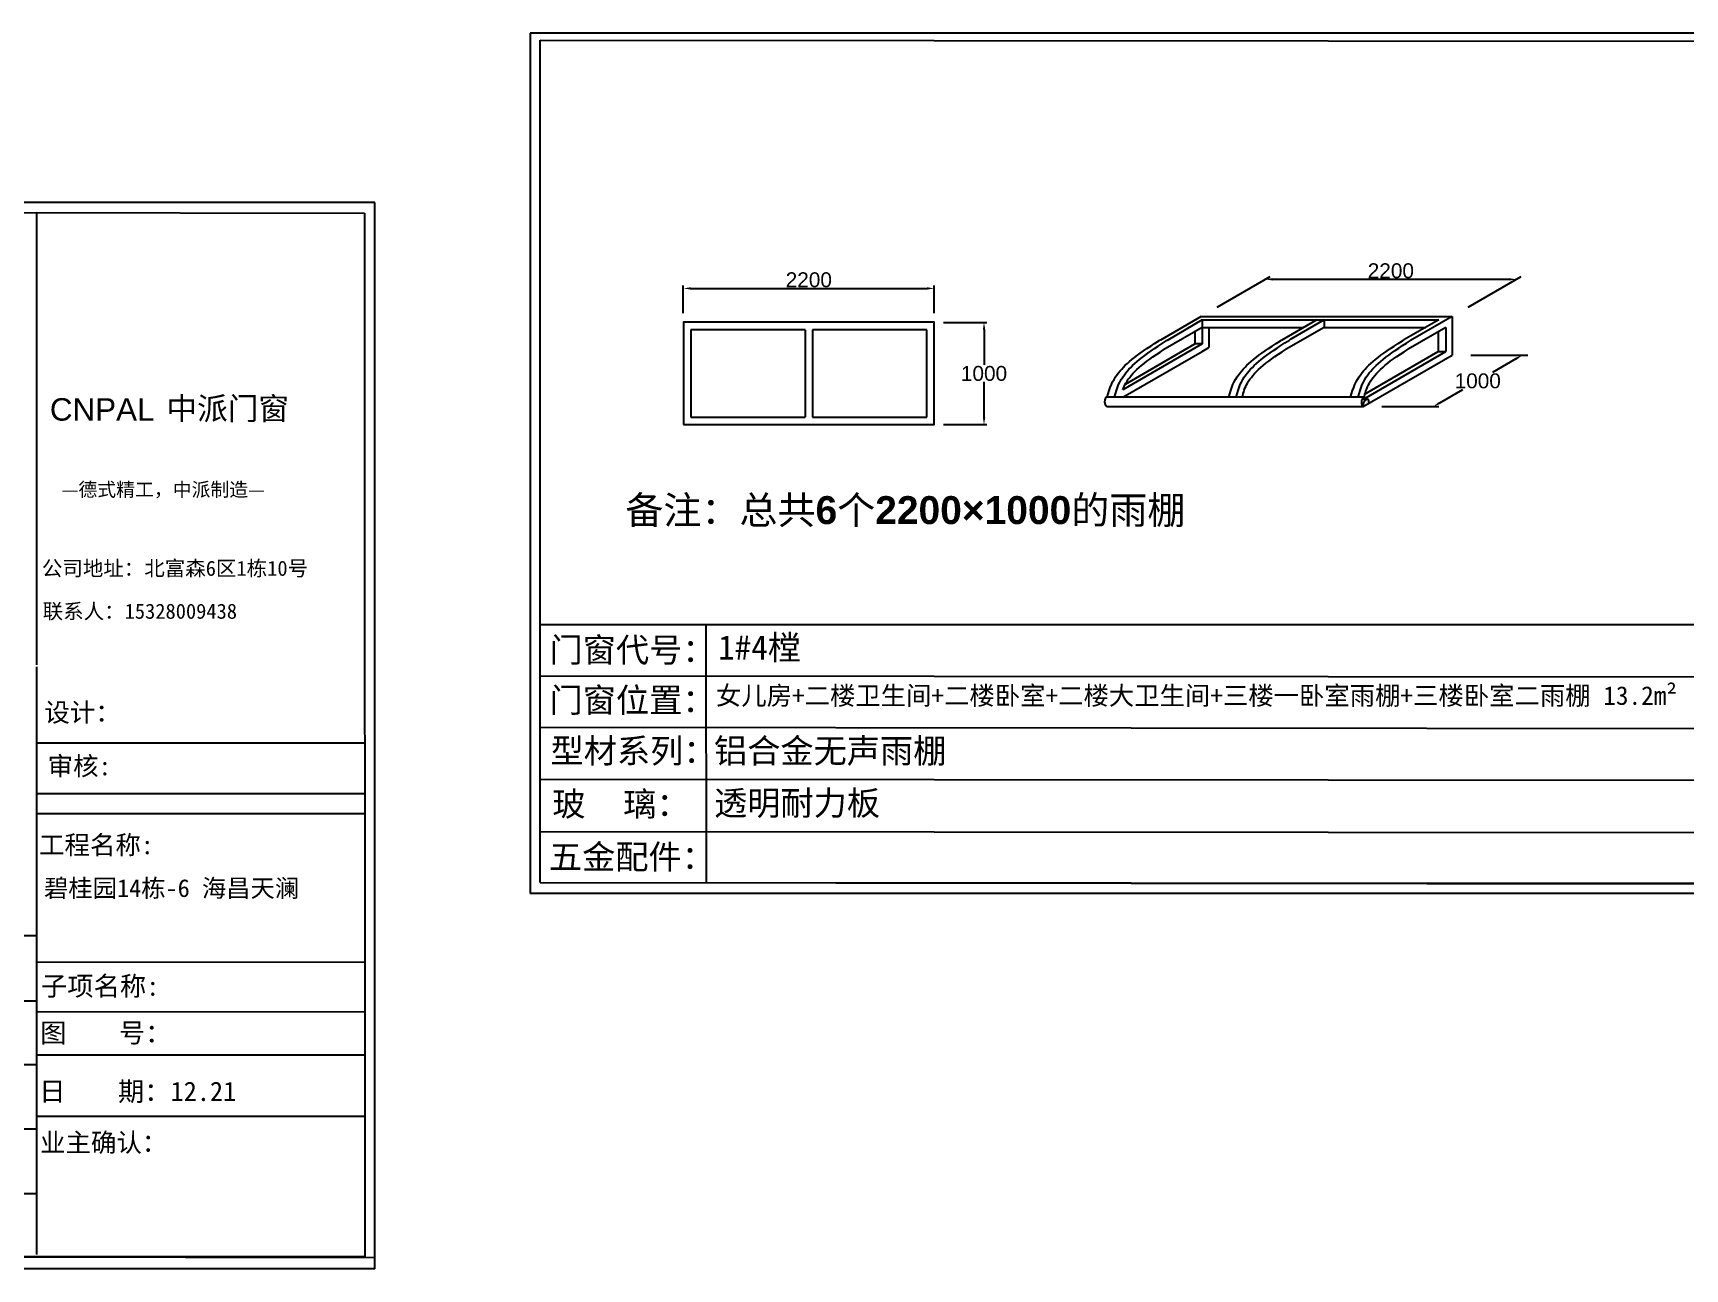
# Model space of a CAD drawing. Header units: inches. Extents: x -138455 to 599497, y -747149 to 13167.
# Drawn here: x 311333 to 329105, y -660922 to -647632 of the extents above; entities that cross this region are included whole.
import ezdxf

# ---------------------------------------------------------------- set-up
doc = ezdxf.new("R2010")
doc.units = ezdxf.units.IN
doc.header["$MEASUREMENT"] = 0
doc.header["$PDMODE"] = 35
doc.header["$PDSIZE"] = -3
doc.layers.add('0 @ 1', color=7, linetype='Continuous')
doc.styles.add('Annotative', font='arialbd.ttf')
doc.styles.add('MtXpl_', font='')
doc.styles.get("Standard").update_dxf_attribs({"font": 'arial.ttf'})
doc.styles.get('MtXpl_').set_extended_font_data('SimSun')
doc.dimstyles.get("Standard").update_dxf_attribs({"dimtxt": 80, "dimasz": 70, "dimexe": 40, "dimexo": 80, "dimgap": 0, "dimtad": 1, "dimtih": 1, "dimtoh": 1, "dimdec": 0, "dimzin": 0, "dimdsep": 46, "dimtxsty": 'Standard', "dimcen": 0.09, "dimadec": 0, "dimazin": 0, "dimtfac": 1, "dimtdec": 0, "dimtofl": 0, "dimtmove": 0, "dimatfit": 3, "dimfxl": 0, "dimtolj": 1, "dimtzin": 0, "dimarcsym": 0})

# ---------------------------------------------------------------- blocks, each defined once
blk = doc.blocks.new('*D2713')
at = {"color": 0, "lineweight": -2, "transparency": 16777216}
for p, q in [((326801, -651097), (327414, -651097)), ((327284, -651137), (327035, -651281)), ((326467, -651608), (326717, -651464)), ((325845, -651648), (326458, -651648))]:
    blk.add_line(p, q, dxfattribs=at)
at = {"color": 0, "transparency": 16777216}
for points in [[(327278, -651125), (327291, -651148), (327354, -651097)], [(326460, -651597), (326474, -651620), (326398, -651648)]]:
    blk.add_solid(points, dxfattribs=at)
at = {"layer": 'Defpoints', "color": 0, "transparency": 16777216}
for p in [(326601, -651097), (327354, -651097), (325645, -651648)]:
    blk.add_point(p, dxfattribs=at)
at = {"color": 0, "transparency": 16777216, "insert": (326876, -651373), "char_height": 160, "width": 462.1, "attachment_point": 5}
blk.add_mtext('\\A1;1000', dxfattribs=at)
blk = doc.blocks.new('*D2714')
at = {"color": 0, "lineweight": -2, "transparency": 16777216}
for p, q in [((324074, -650579), (324643, -650250)), ((324671, -650280), (327211, -650280)), ((326774, -650579), (327343, -650250))]:
    blk.add_line(p, q, dxfattribs=at)
at = {"color": 0, "transparency": 16777216}
for points in [[(324671, -650267), (324671, -650294), (324591, -650280)], [(327211, -650267), (327211, -650294), (327291, -650280)]]:
    blk.add_solid(points, dxfattribs=at)
at = {"layer": 'Defpoints', "color": 0, "transparency": 16777216}
for p in [(327291, -650280), (323901, -650679), (326601, -650679)]:
    blk.add_point(p, dxfattribs=at)
at = {"color": 0, "transparency": 16777216, "insert": (325941, -650189), "char_height": 160, "attachment_point": 5}
blk.add_mtext('\\A1;2200', dxfattribs=at)
blk = doc.blocks.new('*D2715')
at = {"color": 0, "lineweight": -2, "transparency": 16777216}
for p, q in [((318329, -650643), (318329, -650348)), ((318409, -650378), (320949, -650378)), ((321029, -650643), (321029, -650348))]:
    blk.add_line(p, q, dxfattribs=at)
at = {"color": 0, "transparency": 16777216}
for points in [[(318409, -650365), (318409, -650391), (318329, -650378)], [(320949, -650365), (320949, -650391), (321029, -650378)]]:
    blk.add_solid(points, dxfattribs=at)
at = {"layer": 'Defpoints', "color": 0, "transparency": 16777216}
for p in [(321029, -650378), (318329, -650743), (321029, -650743)]:
    blk.add_point(p, dxfattribs=at)
at = {"color": 0, "transparency": 16777216, "insert": (319679, -650286), "char_height": 160, "attachment_point": 5}
blk.add_mtext('\\A1;2200', dxfattribs=at)
blk = doc.blocks.new('*D2716')
at = {"color": 0, "lineweight": -2, "transparency": 16777216}
for p, q in [((321129, -650743), (321594, -650743)), ((321564, -650823), (321564, -651201)), ((321564, -651763), (321564, -651384)), ((321129, -651843), (321594, -651843))]:
    blk.add_line(p, q, dxfattribs=at)
at = {"color": 0, "transparency": 16777216}
for points in [[(321551, -650823), (321578, -650823), (321564, -650743)], [(321551, -651763), (321578, -651763), (321564, -651843)]]:
    blk.add_solid(points, dxfattribs=at)
at = {"layer": 'Defpoints', "color": 0, "transparency": 16777216}
for p in [(321029, -650743), (321029, -651843), (321564, -651843)]:
    blk.add_point(p, dxfattribs=at)
at = {"color": 0, "transparency": 16777216, "insert": (321564, -651293), "char_height": 160, "attachment_point": 5}
blk.add_mtext('\\A1;1000', dxfattribs=at)

msp = doc.modelspace()

# ---------------------------------------------------------------- linework, layer by layer
for p, q in [((316681.1, -647632), (316681.1, -651758)), ((332810.6, -647632), (316681.1, -647632)), ((316789.1, -656764.9), (316789.2, -647708.6)), ((316789.2, -647708.6), (332719.9, -647722.8)), ((315011.6, -649454.3), (297046.3, -649454.3)), ((297180.3, -649549.4), (314899.1, -649567)), ((311369.2, -649567), (311369.1, -654425)), ((314899.1, -649567), (314904, -660788)), ((315011.6, -654581.7), (315011.6, -649454.3)), ((319639.4, -650822.6), (318409.4, -650822.6)), ((318409.4, -650822.6), (318409.4, -651762.6)), ((319639.4, -650822.6), (319639.4, -651762.6)), ((320949.4, -650822.6), (319719.4, -650822.6)), ((319719.4, -650822.6), (319719.4, -651762.6)), ((320949.4, -651762.6), (320949.4, -650822.6)), ((323900.6, -650679), (323461.1, -650932.8)), ((323912.4, -650796.5), (323512.3, -651028.6)), ((323912.4, -650716.5), (323541.1, -650932.8)), ((323900.6, -650679), (326600.6, -650679)), ((323912.4, -650716.5), (326455.7, -650716.5)), ((323912.4, -650716.5), (323912.4, -650796.5)), ((323912.4, -650796.5), (325005.5, -650796.5)), ((323912.4, -650796.5), (323912.4, -650974.8)), ((323981.7, -650796.5), (323981.7, -651014.8)), ((325143.8, -650716.6), (324769.4, -650932.8)), ((325222.7, -650796.5), (324814.6, -651032.1)), ((325224, -650716.5), (324864.3, -650924.2)), ((325222.7, -650796.5), (326317.1, -650796.5)), ((325224, -650716.5), (325224, -650796.5)), ((326455.7, -650716.5), (326081.3, -650932.6)), ((326531.3, -650798.2), (326126.4, -651032)), ((326600.6, -650679), (326153.5, -650937.1)), ((326529.8, -650716.3), (326529.8, -650716.4)), ((326531.3, -650798.2), (326531.3, -651056.6)), ((326600.6, -650679), (326600.6, -650758.2)), ((326600.6, -650758.2), (326600.6, -651096.6)), ((323912.4, -650974.8), (323056.8, -651468.8)), ((323084.7, -651406.4), (323832.4, -650974.8)), ((323832.4, -650842.9), (323832.4, -650974.8)), ((323912.4, -650974.8), (323832.4, -650974.8)), ((326451.3, -650844.4), (326451.3, -651056.6)), ((323057.4, -651548.4), (323912.4, -651054.8)), ((323912.4, -651054.8), (323981.7, -651014.8)), ((325644.7, -651648.5), (326600.6, -651096.6)), ((325652.3, -651564.1), (326531.3, -651056.6)), ((325663.7, -651511.3), (326451.3, -651056.6)), ((326451.3, -651056.6), (326531.3, -651056.6)), ((325642.9, -651548.4), (322876, -651548.4)), ((322884.1, -651648.5), (325644.7, -651648.5)), ((325688.1, -651569.4), (325631.3, -651569.4)), ((316681.1, -651758), (316681.1, -656883.2)), ((318409.4, -651762.6), (319639.4, -651762.6)), ((319719.4, -651762.6), (320949.4, -651762.6)), ((316789.1, -653990.6), (329536.8, -653990.8)), ((318572.4, -653990.6), (318573.2, -656766.2)), ((311369.2, -654445.7), (311369.1, -660765.4)), ((316789.1, -654544.3), (329536.8, -654556.5)), ((315011.6, -660922.1), (315011.6, -654581.7)), ((311369.2, -655265), (314899.1, -655265)), ((316789.1, -655097.8), (329536.8, -655110)), ((316789.1, -655655.1), (329536.8, -655667.3)), ((311369.1, -655809.5), (314899, -655809.5)), ((311369.1, -656025.2), (314901, -656024.3)), ((316789.1, -656216.7), (329536.8, -656228.9)), ((316789.1, -656764.9), (332810.6, -656782.9)), ((316789.1, -656764.9), (332723.8, -656775)), ((332810.6, -656883.2), (316681.1, -656883.2)), ((297180.2, -657336.5), (311369.1, -657336.7)), ((311369.1, -657621.9), (314901.2, -657620.9)), ((297180.1, -658022.9), (311369.1, -658038)), ((311369.1, -658155.7), (314901.3, -658154.8)), ((311369.1, -658621.2), (314901.5, -658620.3)), ((297180.1, -658708.9), (311369.1, -658724.1)), ((311369.1, -659278.4), (314901.6, -659277.5)), ((297180.1, -659399.8), (311369.1, -659414.9)), ((297180.1, -660095.9), (311369.1, -660111)), ((297180.1, -660775.5), (315011.6, -660797.8)), ((297180.1, -660775.5), (314904, -660788)), ((315011.6, -660922.1), (297046.3, -660922.1))]:
    msp.add_line(p, q)
msp.add_lwpolyline([(318329.4, -651842.6), (321029.4, -651842.6), (321029.4, -650742.6), (318329.4, -650742.6)], close=True)
for centre, end in [((323711.1, -651365.8), 122.1124), ((323791.1, -651365.8), 122.1124), ((325019.4, -651365.8), 122.1124), ((325114.3, -651357.2), 121.98316), ((326331.3, -651365.6), 122.1124), ((323762.3, -651461.6), 121.68765)]:
    msp.add_arc(centre, 500, 120, end)
for centre, major_axis, ratio, start_param, end_param in [((322930.2, -651587.5), (38.1, 66), 0.8759307, 1.4814637, 2.9951588), ((325688.7, -651586.4), (38.1, 66), 0.7767923, 1.4392834, 3.0249881), ((325674.1, -651609.8), (-22.1, -38.3), 0.5773503, 1.7122253, 6.1417563)]:
    msp.add_ellipse(centre, major_axis=major_axis, ratio=ratio, start_param=start_param, end_param=end_param)
for points, knots in [([(322887.9, -651548.5), (322916.5, -651441.2), (322989.6, -651273.1), (323195.3, -651095.2), (323445.3, -650942.3)], [0, 0, 0, 0, 268.1368963, 661.1771989, 661.1771989, 661.1771989, 661.1771989]), ([(322967.9, -651548.5), (322996.5, -651441.2), (323060.2, -651278.6), (323281.6, -651095.2), (323525.3, -650942.3)], [0, 0, 0, 0, 268.1368963, 661.1771989, 661.1771989, 661.1771989, 661.1771989]), ([(324196.3, -651548.5), (324224.9, -651441.2), (324298, -651273.1), (324503.6, -651095.2), (324753.6, -650942.3)], [0, 0, 0, 0, 268.1368963, 661.1771989, 661.1771989, 661.1771989, 661.1771989]), ([(324276.3, -651548.5), (324304.9, -651441.2), (324368.6, -651278.5), (324590.3, -651094.9), (324849.4, -650933.1)], [0, 0, 0, 0, 268.1368963, 661.6761526, 661.6761526, 661.6761526, 661.6761526]), ([(325508.2, -651548.4), (325536.7, -651441.1), (325609.8, -651273), (325815.5, -651095.1), (326065.5, -650942.1)], [0, 0, 0, 0, 268.1368963, 661.1771989, 661.1771989, 661.1771989, 661.1771989]), ([(325588.2, -651548.4), (325616.7, -651441.1), (325680.8, -651277.5), (325904.7, -651092.7), (326153.5, -650937.1)], [0, 0, 0, 0, 268.1368963, 665.4541132, 665.4541132, 665.4541132, 665.4541132]), ([(323056.8, -651468.8), (323065.6, -651444.3), (323124.3, -651316), (323270, -651177.9), (323499.7, -651036.1)], [179.9848402, 179.9848402, 179.9848402, 179.9848402, 268.1368963, 647.9530734, 647.9530734, 647.9530734, 647.9530734]), ([(324343.4, -651548.4), (324354, -651495), (324403.9, -651342.5), (324580.6, -651175.8), (324814.6, -651032.1)], [86.7058092, 86.7058092, 86.7058092, 86.7058092, 268.1368963, 651.5343601, 651.5343601, 651.5343601, 651.5343601]), ([(325652.3, -651564.1), (325662.9, -651504.5), (325710.2, -651347.7), (325892.4, -651175.7), (326126.4, -651032)], [68.9327745, 68.9327745, 68.9327745, 68.9327745, 268.1368963, 651.5343601, 651.5343601, 651.5343601, 651.5343601])]:
    msp.add_open_spline(points, degree=3, knots=knots)

# ---------------------------------------------------------------- texts
at = {"style": 'MtXpl_'}
for s, height, p in [('中派门窗', 241.71, (312768.7, -651790.2)), ('—德式精工，中派制造—', 148.743, (311640.1, -652614.9)), ('公司地址：北富森6区1栋10号', 161.591, (311427.8, -653468.4)), ('联系人：15328009438', 161.591, (311436.6, -653930.3)), ('设计：', 200.82, (311455, -655037.3)), ('审核:', 200.82, (311489.6, -655614.1)), ('工程名称:', 200.82, (311397.5, -656462.9)), ('碧桂园14栋-6 海昌天澜', 191.706, (311451.6, -656922.6)), ('子项名称:', 207.51, (311418.4, -657983.7)), ('图    号：', 207.51, (311408.4, -658486.9)), ('日    期：12.21', 207.513, (311398.9, -659115.9)), ('业主确认：', 200.82, (311407.7, -659663.1))]:
    msp.add_text(s, height=height, dxfattribs=at).set_placement(p)
msp.add_text('CNPAL', height=241.71).set_placement((311513.7, -651800.1))
at = {"layer": '0 @ 1', "style": 'Annotative'}
for s, p in [('门窗代号：', (316889.7, -654396.5)), ('门窗位置：', (316889.7, -654935.9)), ('型材系列：', (316900.7, -655480.9)), ('玻    璃：', (316919, -656052.3)), ('五金配件：', (316883.2, -656621.6))]:
    msp.add_text(s, height=261.85, dxfattribs=at).set_placement(p)
at = {"layer": '0 @ 1', "attachment_point": 1, "style": 'Annotative'}
for s, width, heights, insert, char_height in [('{\\fSimSun|b1|i0|c134|p2;备注：总共}6{\\fSimSun|b1|i0|c134|p2;个}2200×1000{\\fSimSun|b1|i0|c134|p2;的雨棚}', 7353.444, [0], (317705.3, -652611.9), 300), ('{\\fSimSun|b1|i0|c134|p2;1#4樘}', 4396.385, [0], (318702.9, -654107.9), 261.848), ('{\\fSimSun|b1|i0|c134|p2;女儿房+二楼卫生间+二楼卧室+二楼大卫生间+三楼一卧室雨棚+三楼卧室二雨棚 13.2m²}', 15204.361, [0], (318680, -654656.2), 200), ('{\\fSimSun|b1|i0|c134|p2;铝合金无声雨棚}', 4757.374, [268.8], (318659.4, -655219.2), 261.848), ('{\\fSimSun|b1|i0|c134|p2;透明耐力板}', 4757.374, [268.8], (318659.6, -655780.8), 261.848)]:
    msp.add_mtext_dynamic_manual_height_columns(s, width=width, gutter_width=903.5, heights=heights, dxfattribs=dict(at, insert=insert, char_height=char_height))

# ---------------------------------------------------------------- dimensions: what is measured, and where the dimension line sits
for p1, p2, distance, text, picture, middle in [((323900.6, -650679), (326600.6, -650679), 398.6, '2200', '*D2714', (325940.9, -650188.8)), ((325644.7, -651648.5), (326600.6, -651096.6), -376.6, '1000', '*D2713', (326875.8, -651372.5))]:
    dim = msp.add_aligned_dim(p1=p1, p2=p2, distance=distance, text=text, dimstyle='Standard', override={"dimtxt": 160, "dimasz": 80, "dimexe": 30, "dimexo": 100, "dimgap": 10, "dimfxl": 100})
    dim.commit()
    dim.dimension.update_dxf_attribs({"geometry": picture, "text_midpoint": middle})
dim = msp.add_linear_dim(base=(321029.4, -650378.1), p1=(318329.4, -650742.6), p2=(321029.4, -650742.6), text='2200', dimstyle='Standard', override={"dimtxt": 160, "dimasz": 80, "dimexe": 30, "dimexo": 100, "dimgap": 10, "dimfxl": 100})
dim.commit()
dim.dimension.update_dxf_attribs({"geometry": '*D2715', "text_midpoint": (319679.4, -650286.4)})
dim = msp.add_linear_dim(base=(321564.4, -651842.6), p1=(321029.4, -650742.6), p2=(321029.4, -651842.6), angle=90, text='1000', dimstyle='Standard', override={"dimtxt": 160, "dimasz": 80, "dimexe": 30, "dimexo": 100, "dimgap": 10, "dimfxl": 100})
dim.commit()
dim.dimension.update_dxf_attribs({"geometry": '*D2716', "text_midpoint": (321564.4, -651292.6)})

doc.saveas('drawing.dxf')
